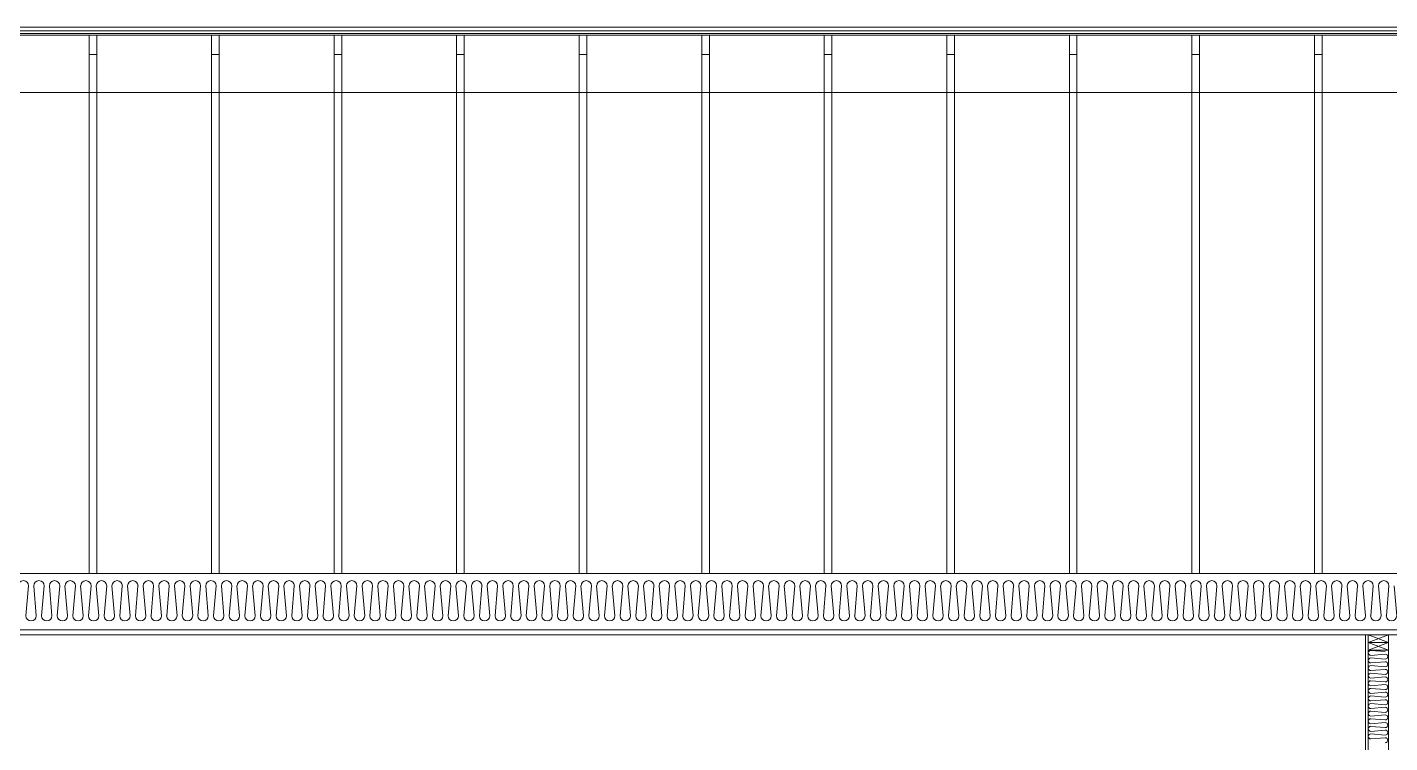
# Model space of a CAD drawing. Header units: inches. Extents: x 99 to 15695, y -7208 to 2559.
# Drawn here: x 13480.2 to 13747, y -3616.9 to -3476.8 of the extents above; entities that cross this region are included whole.
import ezdxf

# ---------------------------------------------------------------- set-up
doc = ezdxf.new("R2010")
doc.units = ezdxf.units.IN
doc.header["$LTSCALE"] = 96
doc.header["$MEASUREMENT"] = 0
doc.layers.add('Common', color=4, linetype='Continuous', lineweight=5)
doc.layers.add('Insulate', color=7, linetype='Continuous', lineweight=0, true_color=0x918d8e)

# ---------------------------------------------------------------- blocks, each defined once
blk = doc.blocks.new('*U381')
at = {"layer": 'Insulate', "transparency": 33554687}
for p, q in [((2.92, -0.25), (-2.92, 0.25)), ((-2.92, -1.78), (2.92, -1.27))]:
    blk.add_line(p, q, dxfattribs=at)
for centre, start, end in [((-2.92, -0.76), 90, 270), ((2.92, 0.76), 270, 90)]:
    blk.add_arc(centre, 1.02, start, end, dxfattribs=at)
blk = doc.blocks.new('*U382')
at = {"layer": 'Insulate', "color": 0, "linetype": 'ByBlock', "lineweight": -2, "transparency": 16777216}
for p in [(0, -171.5), (0, -174.5625), (0, -177.625), (0, -180.6875), (0, -183.75), (0, -186.8125), (0, -189.875), (0, -192.9375), (0, -196), (0, -199.0625), (0, -202.125), (0, -205.1875), (0, -208.25), (0, -211.3125), (0, -214.375), (0, -217.4375), (0, -220.5), (0, -223.5625), (0, -226.625), (0, -229.6875), (0, -232.75), (0, -235.8125), (0, -238.875), (0, -241.9375), (0, -245), (0, -248.0625), (0, -251.125), (0, -254.1875), (0, -257.25), (0, -260.3125), (0, -263.375), (0, -266.4375), (0, -269.5), (0, -272.5625), (0, -275.625), (0, -278.6875), (0, -281.75), (0, -284.8125), (0, -287.875), (0, -290.9375), (0, -294), (0, -297.0625), (0, -300.125), (0, -303.1875), (0, -306.25), (0, -309.3125), (0, -312.375), (0, -315.4375), (0, -318.5), (0, -321.5625), (0, -324.625), (0, -327.6875), (0, -330.75), (0, -333.8125), (0, -336.875), (0, -339.9375), (0, -343), (0, -346.0625), (0, -349.125), (0, -352.1875), (0, -355.25), (0, -358.3125), (0, -361.375), (0, -364.4375), (0, -367.5), (0, -370.5625), (0, -373.625), (0, -376.6875), (0, -379.75), (0, -382.8125), (0, -385.875), (0, -388.9375), (0, -392), (0, -395.0625), (0, -398.125), (0, -401.1875), (0, -404.25), (0, -407.3125), (0, -410.375), (0, -413.4375), (0, -416.5), (0, -419.5625), (0, -422.625), (0, -425.6875), (0, -428.75), (0, -431.8125), (0, -434.875), (0, -437.9375)]:
    blk.add_blockref('*U381', p, dxfattribs=at)
blk = doc.blocks.new('*U383')
at = {"layer": 'Insulate', "transparency": 33554687}
for p, q in [((1.42, -0.12), (-1.42, 0.12)), ((-1.42, -0.86), (1.42, -0.62))]:
    blk.add_line(p, q, dxfattribs=at)
for centre, start, end in [((-1.42, -0.37), 90, 270), ((1.42, 0.37), 270, 90)]:
    blk.add_arc(centre, 0.493, start, end, dxfattribs=at)
blk = doc.blocks.new('*U384')
at = {"layer": 'Insulate', "color": 0, "linetype": 'ByBlock', "lineweight": -2, "transparency": 16777216}
for p in [(0, 0), (0, -1.4875), (0, -2.975), (0, -4.4625), (0, -5.95), (0, -7.4375), (0, -8.925), (0, -10.4125), (0, -11.9), (0, -13.3875), (0, -14.875), (0, -16.3625)]:
    blk.add_blockref('*U383', p, dxfattribs=at)

msp = doc.modelspace()

# ---------------------------------------------------------------- linework, layer by layer
at = {"layer": 'Common'}
for p, q in [((13275.77, -3476.81), (14523.77, -3476.81)), ((13275.77, -3477.49), (14523.77, -3477.49)), ((13276.52, -3478.03), (14523.02, -3478.03)), ((13276.52, -3478.34), (14523.02, -3478.34)), ((13492.27, -3478.34), (13492.27, -3583.82)), ((13493.77, -3478.34), (13493.77, -3583.82)), ((13516.27, -3583.82), (13516.27, -3478.34)), ((13517.77, -3478.34), (13517.77, -3583.82)), ((13540.27, -3478.34), (13540.27, -3583.82)), ((13541.77, -3478.34), (13541.77, -3583.82)), ((13564.27, -3478.34), (13564.27, -3583.82)), ((13565.77, -3478.34), (13565.77, -3583.82)), ((13588.27, -3478.34), (13588.27, -3583.82)), ((13589.77, -3478.34), (13589.77, -3583.82)), ((13612.27, -3583.82), (13612.27, -3478.34)), ((13613.77, -3478.34), (13613.77, -3583.82)), ((13636.27, -3478.34), (13636.27, -3583.82)), ((13637.77, -3583.82), (13637.77, -3478.34)), ((13660.27, -3583.82), (13660.27, -3478.34)), ((13661.77, -3478.34), (13661.77, -3583.82)), ((13684.27, -3583.82), (13684.27, -3478.34)), ((13685.77, -3478.34), (13685.77, -3583.82)), ((13708.27, -3478.34), (13708.27, -3583.82)), ((13709.77, -3583.82), (13709.77, -3478.34)), ((13732.27, -3583.82), (13732.27, -3478.34)), ((13733.77, -3478.34), (13733.77, -3583.82)), ((13493.77, -3482.13), (13492.27, -3482.13)), ((13517.77, -3482.13), (13516.27, -3482.13)), ((13541.77, -3482.13), (13540.27, -3482.13)), ((13565.77, -3482.13), (13564.27, -3482.13)), ((13589.77, -3482.13), (13588.27, -3482.13)), ((13613.77, -3482.13), (13612.27, -3482.13)), ((13637.77, -3482.13), (13636.27, -3482.13)), ((13660.27, -3482.13), (13661.77, -3482.13)), ((13685.77, -3482.13), (13684.27, -3482.13)), ((13709.77, -3482.13), (13708.27, -3482.13)), ((13733.77, -3482.13), (13732.27, -3482.13)), ((14523.02, -3489.59), (13276.52, -3489.59)), ((13306.27, -3594.82), (14493.27, -3594.82)), ((13306.27, -3595.82), (14493.27, -3595.82)), ((13742.27, -3704.7), (13742.27, -3595.82)), ((13742.77, -3595.82), (13742.77, -3704.7)), ((13746.77, -3595.82), (13746.77, -3704.7))]:
    msp.add_line(p, q, dxfattribs=at)
at = {"layer": 'Common', "linetype": 'Continuous', "transparency": 33554687}
for p, q in [((14493.27, -3583.82), (13306.27, -3583.82)), ((13742.77, -3595.82), (13746.77, -3595.82)), ((13746.77, -3595.82), (13742.77, -3597.32)), ((13746.77, -3597.32), (13742.77, -3595.82)), ((13742.77, -3597.32), (13746.77, -3597.32)), ((13746.77, -3597.32), (13742.77, -3597.32)), ((13746.77, -3597.32), (13742.77, -3598.82)), ((13746.77, -3598.82), (13742.77, -3597.32)), ((13742.77, -3597.32), (13746.77, -3597.32)), ((13746.77, -3598.82), (13742.77, -3598.82)), ((13746.77, -3598.82), (13742.77, -3598.82))]:
    msp.add_line(p, q, dxfattribs=at)

# ---------------------------------------------------------------- block references
at = {"layer": 'Insulate', "rotation": 90.00000258223338}
msp.add_blockref('*U382', (13308.67, -3589.13), dxfattribs=at)
at = {"layer": 'Insulate', "extrusion": (0, 0, -1), "zscale": -1, "rotation": 180}
msp.add_blockref('*U384', (-13744.73, -3616.07), dxfattribs=at)

doc.saveas('drawing.dxf')
